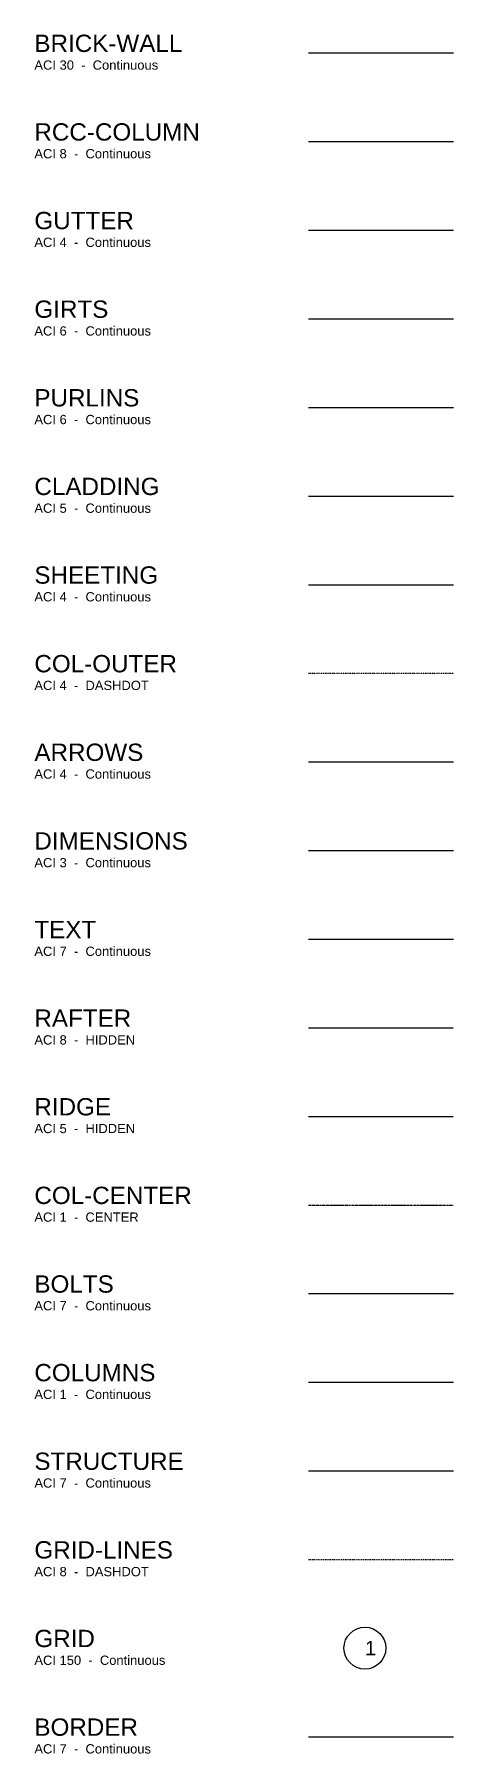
# Model space of a CAD drawing. Header units: inches. Extents: x -5999 to 4400, y 682 to 43361.
import ezdxf
from ezdxf.enums import TextEntityAlignment as Align

# ---------------------------------------------------------------- set-up
doc = ezdxf.new("R2010")
doc.units = ezdxf.units.IN
doc.header["$LTSCALE"] = 45
doc.header["$MEASUREMENT"] = 0
for name, pattern in [('CENTER', [2, 1.25, -0.25, 0.25, -0.25]), ('DASHDOT', [1, 0.5, -0.25, 0, -0.25]), ('HIDDEN', [0.375, 0.25, -0.125])]:
    doc.linetypes.add(name, pattern=pattern)
for name, color, linetype in [('ARROWS', 4, 'Continuous'), ('BOLTS', 7, 'Continuous'), ('BORDER', 7, 'Continuous'), ('BRICK-WALL', 30, 'Continuous'), ('CLADDING', 5, 'Continuous'), ('COL-CENTER', 1, 'CENTER'), ('COL-OUTER', 4, 'DASHDOT'), ('COLUMNS', 7, 'Continuous'), ('DIMENSIONS', 7, 'Continuous'), ('GIRTS', 6, 'Continuous'), ('GRID', 150, 'Continuous'), ('GRID-LINES', 8, 'DASHDOT'), ('GUTTER', 4, 'Continuous'), ('PURLINS', 6, 'Continuous'), ('RAFTER', 8, 'HIDDEN'), ('RCC-COLUMN', 8, 'Continuous'), ('RIDGE', 5, 'HIDDEN'), ('SHEETING', 4, 'Continuous'), ('STRUCTURE', 7, 'Continuous'), ('TEXT', 7, 'Continuous')]:
    doc.layers.add(name, color=color, linetype=linetype)
doc.styles.get("Standard").update_dxf_attribs({"font": 'arial.ttf'})

msp = doc.modelspace()

# ---------------------------------------------------------------- linework, layer by layer
at = {"layer": 'ARROWS'}
msp.add_line((800, 25300), (4400, 25300), dxfattribs=at)
at = {"layer": 'BOLTS'}
msp.add_line((800, 12100), (4400, 12100), dxfattribs=at)
at = {"layer": 'BORDER'}
msp.add_line((800, 1100), (4400, 1100), dxfattribs=at)
at = {"layer": 'BRICK-WALL'}
msp.add_line((800, 42900), (4400, 42900), dxfattribs=at)
at = {"layer": 'CLADDING'}
msp.add_line((800, 31900), (4400, 31900), dxfattribs=at)
at = {"layer": 'COL-CENTER'}
msp.add_line((800, 14300), (4400, 14300), dxfattribs=at)
at = {"layer": 'COL-OUTER'}
msp.add_line((800, 27500), (4400, 27500), dxfattribs=at)
at = {"layer": 'COLUMNS'}
msp.add_line((800, 9900), (4400, 9900), dxfattribs=at)
at = {"layer": 'DIMENSIONS'}
msp.add_line((800, 23100), (4400, 23100), dxfattribs=at)
at = {"layer": 'GIRTS'}
msp.add_line((800, 36300), (4400, 36300), dxfattribs=at)
at = {"layer": 'GRID'}
msp.add_circle((2200, 3300), 520, dxfattribs=at)
at = {"layer": 'GRID-LINES'}
msp.add_line((800, 5500), (4400, 5500), dxfattribs=at)
at = {"layer": 'GUTTER'}
msp.add_line((800, 38500), (4400, 38500), dxfattribs=at)
at = {"layer": 'PURLINS'}
msp.add_line((800, 34100), (4400, 34100), dxfattribs=at)
at = {"layer": 'RAFTER'}
msp.add_line((800, 18700), (4400, 18700), dxfattribs=at)
at = {"layer": 'RCC-COLUMN'}
msp.add_line((800, 40700), (4400, 40700), dxfattribs=at)
at = {"layer": 'RIDGE'}
msp.add_line((800, 16500), (4400, 16500), dxfattribs=at)
at = {"layer": 'SHEETING'}
msp.add_line((800, 29700), (4400, 29700), dxfattribs=at)
at = {"layer": 'STRUCTURE'}
msp.add_line((800, 7700), (4400, 7700), dxfattribs=at)
at = {"layer": 'TEXT'}
msp.add_line((800, 20900), (4400, 20900), dxfattribs=at)

# ---------------------------------------------------------------- texts
at = {"layer": 'COLUMNS'}
msp.add_text('1', height=360, dxfattribs=at).set_placement((2200, 3300), align=Align.MIDDLE_LEFT)
at = {"layer": 'DIMENSIONS'}
for s, p in [('ACI 30  -  Continuous', (-6000, 42600)), ('ACI 8  -  Continuous', (-6000, 40400)), ('ACI 4  -  Continuous', (-6000, 38200)), ('ACI 6  -  Continuous', (-6000, 36000)), ('ACI 6  -  Continuous', (-6000, 33800)), ('ACI 5  -  Continuous', (-6000, 31600)), ('ACI 4  -  Continuous', (-6000, 29400)), ('ACI 4  -  DASHDOT', (-6000, 27200)), ('ACI 4  -  Continuous', (-6000, 25000)), ('ACI 3  -  Continuous', (-6000, 22800)), ('ACI 7  -  Continuous', (-6000, 20600)), ('ACI 8  -  HIDDEN', (-6000, 18400)), ('ACI 5  -  HIDDEN', (-6000, 16200)), ('ACI 1  -  CENTER', (-6000, 14000)), ('ACI 7  -  Continuous', (-6000, 11800)), ('ACI 1  -  Continuous', (-6000, 9600)), ('ACI 7  -  Continuous', (-6000, 7400)), ('ACI 8  -  DASHDOT', (-6000, 5200)), ('ACI 150  -  Continuous', (-6000, 3000)), ('ACI 7  -  Continuous', (-6000, 800))]:
    msp.add_text(s, height=230, dxfattribs=at).set_placement(p, align=Align.MIDDLE_LEFT)
at = {"layer": 'TEXT'}
for s, p in [('BRICK-WALL', (-6000, 43140)), ('RCC-COLUMN', (-6000, 40940)), ('GUTTER', (-6000, 38740)), ('GIRTS', (-6000, 36540)), ('PURLINS', (-6000, 34340)), ('CLADDING', (-6000, 32140)), ('SHEETING', (-6000, 29940)), ('COL-OUTER', (-6000, 27740)), ('ARROWS', (-6000, 25540)), ('DIMENSIONS', (-6000, 23340)), ('TEXT', (-6000, 21140)), ('RAFTER', (-6000, 18940)), ('RIDGE', (-6000, 16740)), ('COL-CENTER', (-6000, 14540)), ('BOLTS', (-6000, 12340)), ('COLUMNS', (-6000, 10140)), ('STRUCTURE', (-6000, 7940)), ('GRID-LINES', (-6000, 5740)), ('GRID', (-6000, 3540)), ('BORDER', (-6000, 1340))]:
    msp.add_text(s, height=430, dxfattribs=at).set_placement(p, align=Align.MIDDLE_LEFT)

doc.saveas('drawing.dxf')
